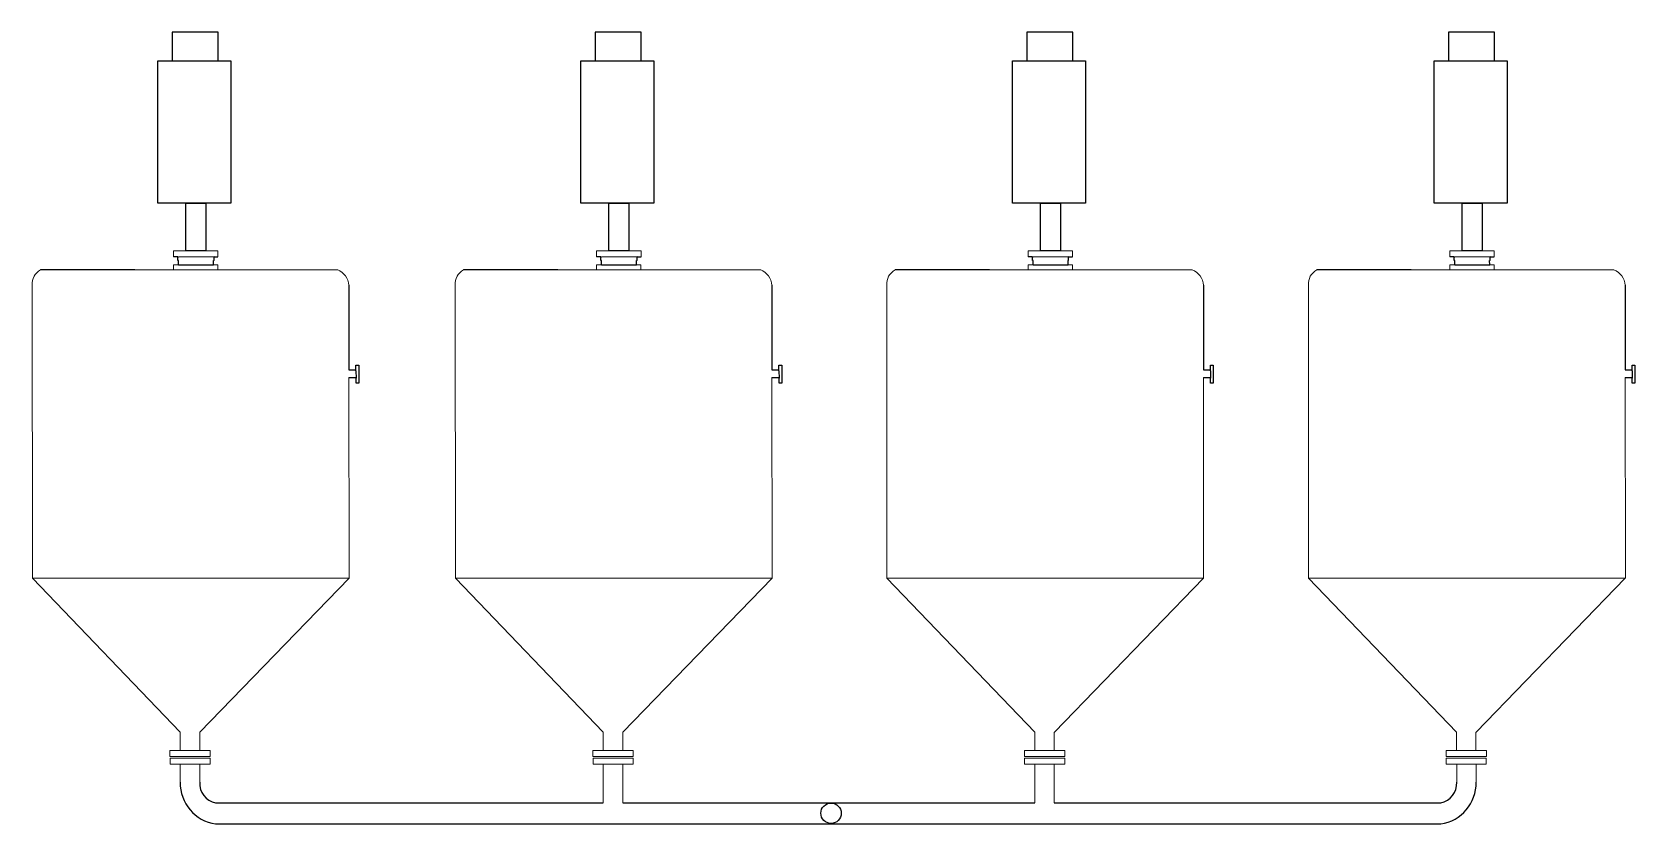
# Model space of a CAD drawing. Header units: millimetres. Extents: x -14 to 2659, y -2986 to -401.
# Drawn here: x 1864 to 2659, y -2888 to -2495 of the extents above; entities that cross this region are included whole.
import ezdxf

# ---------------------------------------------------------------- set-up
doc = ezdxf.new("R2010")
doc.units = ezdxf.units.MM
doc.layers.get('0').update_dxf_attribs({"lineweight": 20})

msp = doc.modelspace()

# ---------------------------------------------------------------- linework, layer by layer
at = {"color": 0, "lineweight": -3}
for p, q in [((1936.23522, -2606.37517), (1934.04704, -2606.37515)), ((1954.1202, -2606.37528), (1956.08926, -2606.37528)), ((2146.0695, -2606.3744), (2143.88132, -2606.37438)), ((2163.95448, -2606.37451), (2165.92354, -2606.37451)), ((2360.16358, -2606.3744), (2357.9754, -2606.37438)), ((2378.04856, -2606.37451), (2380.01762, -2606.37451)), ((2569.31707, -2606.3744), (2567.12888, -2606.37438)), ((2587.20204, -2606.37451), (2589.1711, -2606.37451))]:
    msp.add_line(p, q, dxfattribs=at)
for p, q in [((1934.05036, -2603.42046), (1937.52172, -2603.42046)), ((1934.05036, -2606.37515), (1934.05036, -2603.42048)), ((1934.05036, -2603.42049), (1944.8535, -2603.42052)), ((1944.8535, -2603.42052), (1956.08919, -2603.42046)), ((1956.08922, -2606.37528), (1956.08919, -2603.42046)), ((2143.88465, -2603.41968), (2147.35601, -2603.41968)), ((2143.88465, -2606.37438), (2143.88465, -2603.4197)), ((2143.88465, -2603.41971), (2154.68778, -2603.41975)), ((2154.68778, -2603.41975), (2165.92347, -2603.41968)), ((2165.92351, -2606.37451), (2165.92347, -2603.41968)), ((2357.97872, -2603.41968), (2361.45009, -2603.41968)), ((2357.97872, -2606.37438), (2357.97872, -2603.4197)), ((2357.97872, -2603.41971), (2368.78186, -2603.41975)), ((2368.78186, -2603.41975), (2380.01755, -2603.41968)), ((2380.01759, -2606.37451), (2380.01755, -2603.41968)), ((2567.13221, -2603.41968), (2570.60357, -2603.41968)), ((2567.13221, -2606.37438), (2567.13221, -2603.4197)), ((2567.13221, -2603.41971), (2577.93534, -2603.41975)), ((2577.93534, -2603.41975), (2589.17103, -2603.41968)), ((2589.17107, -2606.37451), (2589.17103, -2603.41968)), ((1914.85421, -2612.94792), (1965.06995, -2612.94822)), ((1936.45816, -2610.40631), (1934.03782, -2610.40631)), ((1934.03782, -2610.40631), (1934.03782, -2612.94801)), ((1948.53715, -2612.94815), (1994.04994, -2612.94831)), ((1956.07669, -2610.40629), (1953.81172, -2610.40629)), ((1956.07669, -2610.40629), (1956.07672, -2612.94807)), ((1994.04994, -2612.94831), (2015.45171, -2612.94842)), ((2014.48571, -2612.94842), (2015.45171, -2612.94842)), ((2124.68849, -2612.94715), (2174.90423, -2612.94744)), ((2146.29245, -2610.40554), (2143.87211, -2610.40554)), ((2143.87211, -2610.40554), (2143.87211, -2612.94723)), ((2158.37143, -2612.94738), (2203.88422, -2612.94753)), ((2165.91097, -2610.40552), (2163.64601, -2610.40552)), ((2165.91097, -2610.40552), (2165.911, -2612.9473)), ((2203.88422, -2612.94753), (2225.286, -2612.94764)), ((2224.31999, -2612.94765), (2225.286, -2612.94764)), ((2338.78257, -2612.94715), (2388.99831, -2612.94744)), ((2360.38653, -2610.40554), (2357.96619, -2610.40554)), ((2357.96619, -2610.40554), (2357.96619, -2612.94723)), ((2372.46551, -2612.94738), (2417.9783, -2612.94753)), ((2380.00505, -2610.40552), (2377.74009, -2610.40552)), ((2380.00505, -2610.40552), (2380.00508, -2612.9473)), ((2417.9783, -2612.94753), (2439.38008, -2612.94764)), ((2438.41407, -2612.94765), (2439.38008, -2612.94764)), ((2547.93605, -2612.94715), (2598.15179, -2612.94744)), ((2569.54001, -2610.40554), (2567.11967, -2610.40554)), ((2567.11967, -2610.40554), (2567.11967, -2612.94723)), ((2581.61899, -2612.94738), (2627.13179, -2612.94753)), ((2589.15853, -2610.40552), (2586.89357, -2610.40552)), ((2589.15853, -2610.40552), (2589.15857, -2612.9473)), ((2627.13179, -2612.94753), (2648.53356, -2612.94764)), ((2647.56756, -2612.94765), (2648.53356, -2612.94764)), ((1863.99989, -2765.86223), (1863.875, -2620.53283)), ((2073.82043, -2765.875), (2073.70929, -2620.53283)), ((2287.91449, -2765.84788), (2287.80337, -2620.53283)), ((2497.094, -2765.875), (2496.95685, -2620.53283)), ((2021.07878, -2765.875), (2021.01926, -2666.25866)), ((2230.92173, -2765.875), (2230.85355, -2666.25866)), ((2445.0158, -2765.875), (2444.94763, -2666.25866)), ((2654.19256, -2765.875), (2654.10111, -2666.25866)), ((1863.99703, -2765.875), (2021.10918, -2765.875)), ((1864.01215, -2765.875), (1937.34434, -2842.29134)), ((2021.07878, -2765.875), (1947.05403, -2842.24475)), ((2073.82043, -2765.875), (2147.17863, -2842.29134)), ((2073.83132, -2765.875), (2230.94347, -2765.875)), ((2230.92173, -2765.875), (2156.88832, -2842.24475)), ((2287.9254, -2765.875), (2445.03755, -2765.875)), ((2287.94051, -2765.875), (2361.27271, -2842.29134)), ((2445.0158, -2765.875), (2370.98239, -2842.24475)), ((2497.07889, -2765.875), (2654.19103, -2765.875)), ((2497.094, -2765.875), (2570.42619, -2842.29134)), ((2654.16929, -2765.875), (2580.13588, -2842.24475)), ((1937.34434, -2842.29134), (1937.34434, -2851.301)), ((1947.00434, -2842.29134), (1947.00434, -2848.27749)), ((2147.17863, -2842.29134), (2147.17863, -2851.301)), ((2156.83863, -2842.29134), (2156.83863, -2848.27749)), ((2361.27271, -2842.29134), (2361.27271, -2851.301)), ((2370.93271, -2842.29134), (2370.93271, -2848.27749)), ((2570.42619, -2842.29134), (2570.42619, -2851.301)), ((2580.08619, -2842.29134), (2580.08619, -2848.27749)), ((1932.26215, -2851.301), (1952.1859, -2851.301)), ((1932.26215, -2851.301), (1932.26215, -2854.31975)), ((1932.26215, -2854.31975), (1952.1859, -2854.31975)), ((1947.00434, -2848.27749), (1947.00434, -2851.301)), ((1952.1859, -2851.301), (1952.1859, -2854.31975)), ((2142.09644, -2851.301), (2162.02019, -2851.301)), ((2142.09644, -2851.301), (2142.09644, -2854.31975)), ((2142.09644, -2854.31975), (2162.02019, -2854.31975)), ((2142.09644, -2854.31975), (2162.02019, -2854.31975)), ((2156.83863, -2848.27749), (2156.83863, -2851.301)), ((2162.02018, -2851.301), (2162.02018, -2854.31975)), ((2356.19052, -2851.301), (2376.11427, -2851.301)), ((2356.19052, -2851.301), (2356.19052, -2854.31975)), ((2356.19052, -2854.31975), (2376.11427, -2854.31975)), ((2356.19052, -2854.31975), (2376.11427, -2854.31975)), ((2370.93271, -2848.27749), (2370.93271, -2851.301)), ((2376.11426, -2851.301), (2376.11426, -2854.31975)), ((2565.344, -2851.301), (2585.26775, -2851.301)), ((2565.344, -2851.301), (2565.344, -2854.31975)), ((2565.344, -2854.31975), (2585.26775, -2854.31975)), ((2585.26775, -2854.31975), (2565.344, -2854.31975)), ((2580.08619, -2848.27749), (2580.08619, -2851.301)), ((2585.26775, -2851.301), (2585.26775, -2854.31975)), ((1932.30082, -2858.08249), (1952.22457, -2858.08249)), ((1932.30083, -2855.06374), (1952.22458, -2855.06374)), ((1932.30083, -2855.06374), (1932.30083, -2858.08249)), ((1937.34434, -2858.08249), (1937.34434, -2867.09215)), ((1947.00434, -2858.08249), (1947.00434, -2864.06864)), ((1952.22457, -2855.06374), (1952.22457, -2858.08249)), ((2142.13511, -2858.08249), (2162.05886, -2858.08249)), ((2142.13512, -2855.06374), (2162.05887, -2855.06374)), ((2142.13512, -2855.06374), (2142.13512, -2858.08249)), ((2147.17864, -2858.08249), (2147.17864, -2877.32341)), ((2156.83864, -2858.08249), (2156.83864, -2864.06864)), ((2162.05886, -2855.06374), (2162.05886, -2858.08249)), ((2356.22919, -2858.08249), (2376.15294, -2858.08249)), ((2356.2292, -2855.06374), (2376.15295, -2855.06374)), ((2356.2292, -2855.06374), (2356.2292, -2858.08249)), ((2361.27271, -2858.08249), (2361.27271, -2877.32341)), ((2370.93271, -2858.08249), (2370.93271, -2864.06864)), ((2376.15294, -2855.06374), (2376.15294, -2858.08249)), ((2585.22907, -2855.06374), (2565.30532, -2855.06374)), ((2565.30533, -2855.06374), (2565.30533, -2858.08249)), ((2585.22908, -2858.08249), (2565.30533, -2858.08249)), ((2570.52555, -2858.08249), (2570.52555, -2864.06864)), ((2580.18555, -2858.08249), (2580.18555, -2867.09215)), ((2585.22907, -2855.06374), (2585.22907, -2858.08249)), ((2585.22908, -2855.06374), (2585.22908, -2858.08249)), ((1947.00434, -2864.06864), (1947.00434, -2867.09215)), ((2156.83864, -2864.06864), (2156.83864, -2877.32341)), ((2370.93271, -2864.06864), (2370.93271, -2877.32341)), ((2570.52555, -2864.06864), (2570.52555, -2867.09215))]:
    msp.add_line(p, q)
at = {"color": 7, "lineweight": -3}
for p, q in [((1936.23522, -2608.3102), (1936.23522, -2606.37517)), ((1936.45816, -2606.37517), (1954.1202, -2606.32343)), ((1954.1202, -2608.31019), (1954.1202, -2606.32343)), ((2146.0695, -2608.30943), (2146.0695, -2606.3744)), ((2146.29245, -2606.3744), (2163.95448, -2606.32265)), ((2163.95448, -2608.30941), (2163.95448, -2606.32265)), ((2360.16358, -2608.30943), (2360.16358, -2606.3744)), ((2360.38653, -2606.3744), (2378.04856, -2606.32265)), ((2378.04856, -2608.30941), (2378.04856, -2606.32265)), ((2569.31707, -2608.30943), (2569.31707, -2606.3744)), ((2569.54001, -2606.3744), (2587.20204, -2606.32265)), ((2587.20204, -2608.30941), (2587.20204, -2606.32265)), ((1914.85421, -2612.94792), (1868.05077, -2612.94764)), ((1936.45816, -2608.31018), (1936.23522, -2608.3102)), ((1936.45816, -2610.40631), (1936.45816, -2608.31018)), ((1936.45816, -2610.40631), (1953.81172, -2610.40629)), ((1954.1202, -2608.31018), (1953.80794, -2608.31019)), ((1953.81172, -2610.40629), (1953.80794, -2608.31019)), ((2124.68849, -2612.94715), (2077.88506, -2612.94687)), ((2146.29245, -2608.30941), (2146.0695, -2608.30943)), ((2146.29245, -2610.40554), (2146.29245, -2608.30941)), ((2146.29245, -2610.40554), (2163.64601, -2610.40552)), ((2163.95449, -2608.30941), (2163.64223, -2608.30941)), ((2163.64601, -2610.40552), (2163.64223, -2608.30941)), ((2338.78257, -2612.94715), (2291.97914, -2612.94687)), ((2360.38653, -2608.30941), (2360.16358, -2608.30943)), ((2360.38653, -2610.40554), (2360.38653, -2608.30941)), ((2360.38653, -2610.40554), (2377.74009, -2610.40551)), ((2378.04856, -2608.30941), (2377.73631, -2608.30941)), ((2377.74009, -2610.40551), (2377.73631, -2608.30941)), ((2547.93605, -2612.94715), (2501.13262, -2612.94687)), ((2569.54001, -2608.30941), (2569.31707, -2608.30943)), ((2569.54001, -2610.40554), (2569.54001, -2608.30941)), ((2569.54001, -2610.40554), (2586.89357, -2610.40552)), ((2587.20205, -2608.30941), (2586.88979, -2608.30941)), ((2586.89357, -2610.40552), (2586.88979, -2608.30941)), ((2020.98715, -2620.53283), (2020.98715, -2662.56702)), ((2230.82143, -2620.53283), (2230.82143, -2662.56702)), ((2444.91551, -2620.53283), (2444.91551, -2662.56702)), ((2654.069, -2620.53283), (2654.069, -2662.56702)), ((2020.98715, -2662.56702), (2024.49643, -2662.56702)), ((2024.51872, -2663.01267), (2024.49616, -2660.19191)), ((2024.49616, -2660.19191), (2025.87471, -2660.19191)), ((2024.51872, -2663.01267), (2024.54824, -2666.7043)), ((2025.87471, -2660.19191), (2025.87471, -2669.04536)), ((2230.82143, -2662.56702), (2234.33072, -2662.56702)), ((2234.35301, -2663.01267), (2234.33045, -2660.19191)), ((2234.33045, -2660.19191), (2235.709, -2660.19191)), ((2234.35301, -2663.01267), (2234.38253, -2666.7043)), ((2235.709, -2660.19191), (2235.709, -2669.04536)), ((2444.91551, -2662.56702), (2448.4248, -2662.56702)), ((2448.44709, -2663.01266), (2448.42453, -2660.19191)), ((2448.42453, -2660.19191), (2449.80308, -2660.19191)), ((2448.44709, -2663.01266), (2448.47661, -2666.7043)), ((2449.80308, -2660.19191), (2449.80308, -2669.04536)), ((2654.069, -2662.56702), (2657.57828, -2662.56702)), ((2657.60057, -2663.01267), (2657.57801, -2660.19191)), ((2657.57801, -2660.19191), (2658.95656, -2660.19191)), ((2657.60057, -2663.01267), (2657.63009, -2666.7043)), ((2658.95656, -2660.19191), (2658.95656, -2669.04536)), ((2021.01667, -2666.25866), (2024.52596, -2666.25866)), ((2024.54824, -2669.04536), (2024.54824, -2666.7043)), ((2025.87471, -2669.04536), (2024.54824, -2669.04536)), ((2230.85096, -2666.25866), (2234.36024, -2666.25866)), ((2234.38253, -2669.04536), (2234.38253, -2666.7043)), ((2235.709, -2669.04536), (2234.38253, -2669.04536)), ((2444.94504, -2666.25866), (2448.45432, -2666.25866)), ((2448.47661, -2669.04536), (2448.47661, -2666.7043)), ((2449.80308, -2669.04536), (2448.47661, -2669.04536)), ((2654.09852, -2666.25866), (2657.60781, -2666.25866)), ((2657.63009, -2669.04536), (2657.63009, -2666.7043)), ((2658.95656, -2669.04536), (2657.63009, -2669.04536)), ((1954.8734, -2877.32341), (2147.17864, -2877.32341)), ((2156.83864, -2877.32341), (2361.27271, -2877.32341)), ((2370.93271, -2877.32341), (2562.6565, -2877.32341)), ((1954.8734, -2887.74999), (2562.6565, -2887.74999))]:
    msp.add_line(p, q, dxfattribs=at)
for points in [[(1933.42567, -2509.29546), (1956.19909, -2509.29546), (1956.19909, -2494.96311), (1933.42567, -2494.96311)], [(2143.25996, -2509.29468), (2166.03337, -2509.29468), (2166.03337, -2494.96234), (2143.25996, -2494.96234)], [(2357.35404, -2509.29468), (2380.12745, -2509.29468), (2380.12745, -2494.96234), (2357.35404, -2494.96234)], [(2566.50752, -2509.29468), (2589.28093, -2509.29468), (2589.28093, -2494.96234), (2566.50752, -2494.96234)], [(1926.25558, -2509.29546), (1962.47393, -2509.29546), (1962.47393, -2579.87674), (1926.25558, -2579.87674)], [(2136.08987, -2509.29468), (2172.30822, -2509.29468), (2172.30822, -2579.87597), (2136.08987, -2579.87597)], [(2350.18395, -2509.29468), (2386.4023, -2509.29468), (2386.4023, -2579.87597), (2350.18395, -2579.87597)], [(2559.33743, -2509.29468), (2595.55578, -2509.29468), (2595.55578, -2579.87597), (2559.33743, -2579.87597)], [(1940.18342, -2579.87675), (1950.08569, -2579.87675), (1950.08569, -2603.42049), (1940.18342, -2603.42051)], [(2150.01771, -2579.87598), (2159.91997, -2579.87598), (2159.91997, -2603.41972), (2150.01771, -2603.41973)], [(2364.11179, -2579.87598), (2374.01405, -2579.87598), (2374.01405, -2603.41972), (2364.11179, -2603.41973)], [(2573.26527, -2579.87598), (2583.16753, -2579.87598), (2583.16753, -2603.41972), (2573.26527, -2603.41973)]]:
    msp.add_lwpolyline(points, close=True, dxfattribs=at)
msp.add_circle((2260.18529, -2882.44633), 5.05734, dxfattribs=at)
for centre, radius, start, end in [((1871.79778, -2619.95244), 7.94401, 118.14322962, 184.18974315), ((2012.42357, -2620.97069), 8.57476, 2.92704324, 69.32015626), ((2081.63207, -2619.95244), 7.94401, 118.14322962, 184.18974315), ((2222.25786, -2620.97069), 8.57476, 2.92704324, 69.32015626), ((2295.72615, -2619.95244), 7.94401, 118.14322962, 184.18974315), ((2436.35194, -2620.97069), 8.57476, 2.92704324, 69.32015626), ((2504.87963, -2619.95244), 7.94401, 118.14322962, 184.18974315), ((2645.50542, -2620.97069), 8.57476, 2.92704324, 69.32015626)]:
    msp.add_arc(centre, radius, start, end)
for centre, radius, start, end in [((1957.89565, -2867.41949), 20.55392, 179.08746497, 261.54454609), ((1957.01936, -2867.53116), 10.02464, 177.49002641, 257.63906473), ((2559.63425, -2867.41949), 20.55392, 278.45545391, 0.91253503), ((2560.51053, -2867.53116), 10.02464, 282.36093527, 2.50997359)]:
    msp.add_arc(centre, radius, start, end, dxfattribs=at)

doc.saveas('drawing.dxf')
